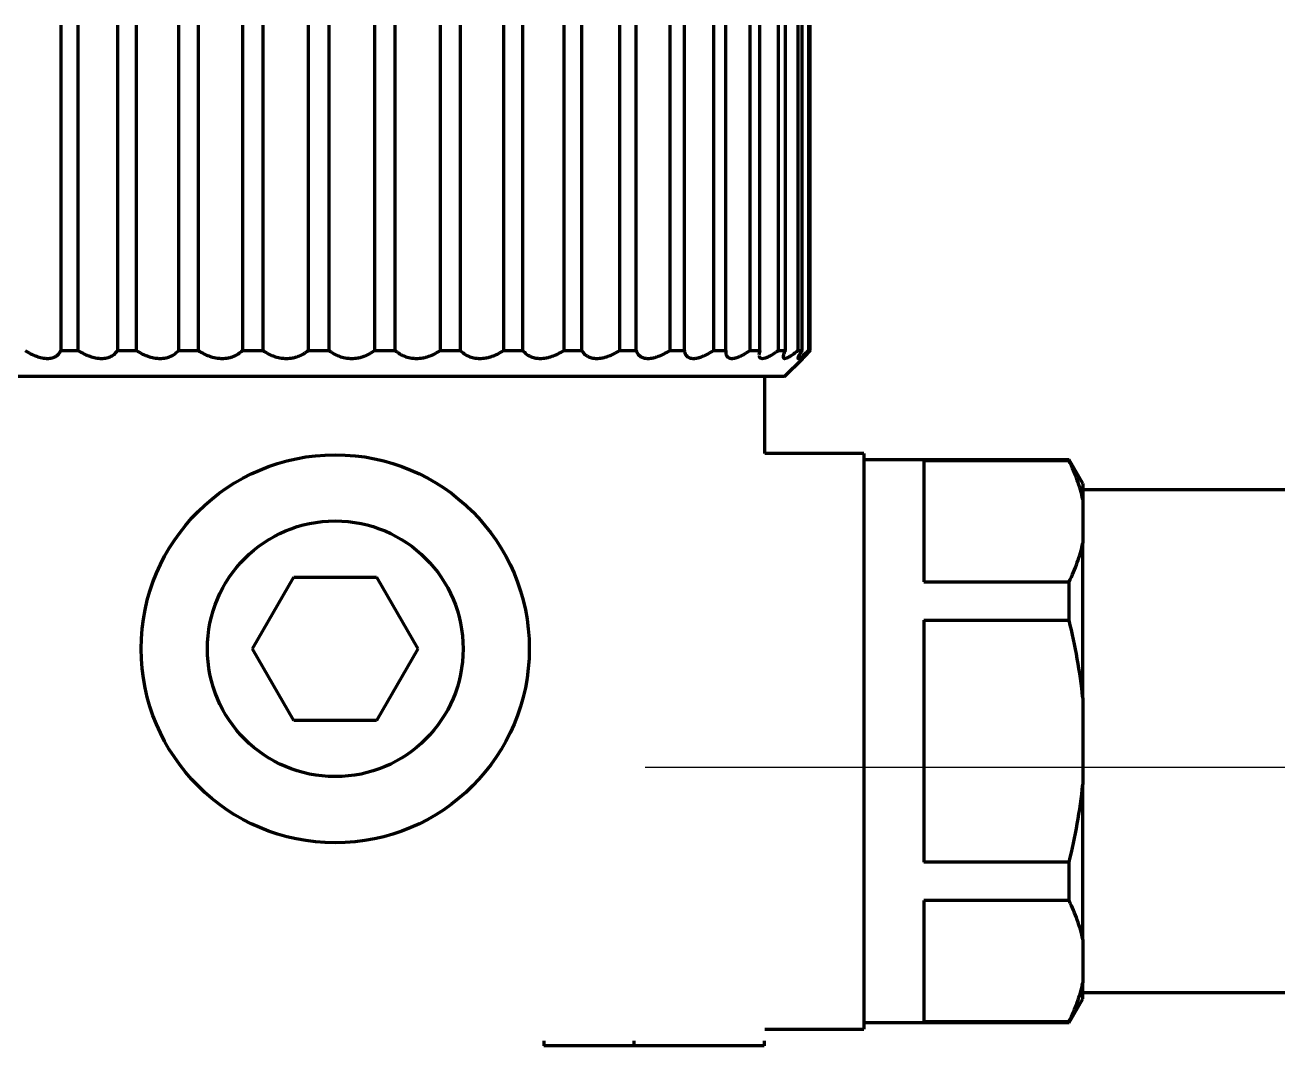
# Model space of a CAD drawing. Header units: inches. Extents: x -3077 to 7201, y 316 to 5463.
# Drawn here: x 3025.94 to 3074.05, y 1994.06 to 2033.26 of the extents above; entities that cross this region are included whole.
import ezdxf

# ---------------------------------------------------------------- set-up
doc = ezdxf.new("R2010")
doc.units = ezdxf.units.IN

# ---------------------------------------------------------------- blocks, each defined once
blk = doc.blocks.new('A$C773D0E90')
at = {"color": 4}
blk.add_line((-50, 0), (50, 0), dxfattribs=at)

msp = doc.modelspace()

# ---------------------------------------------------------------- linework, layer by layer
at = {"linetype": 'Continuous', "lineweight": 70}
for p, q in [((3027.316, 2033.256), (3027.316, 2020.756)), ((3027.983, 2020.756), (3027.983, 2033.256)), ((3029.492, 2033.256), (3029.492, 2020.756)), ((3030.215, 2020.756), (3030.215, 2033.256)), ((3031.831, 2033.256), (3031.831, 2020.756)), ((3032.596, 2020.756), (3032.596, 2033.256)), ((3034.288, 2033.256), (3034.288, 2020.756)), ((3035.08, 2020.756), (3035.08, 2033.256)), ((3036.813, 2033.256), (3036.813, 2020.756)), ((3037.617, 2020.756), (3037.617, 2033.256)), ((3039.359, 2033.256), (3039.359, 2020.756)), ((3040.159, 2020.756), (3040.159, 2033.256)), ((3041.876, 2033.256), (3041.876, 2020.756)), ((3042.656, 2020.756), (3042.656, 2033.256)), ((3044.314, 2033.256), (3044.314, 2020.756)), ((3045.06, 2020.756), (3045.06, 2033.256)), ((3046.627, 2033.256), (3046.627, 2020.756)), ((3047.323, 2020.756), (3047.323, 2033.256)), ((3048.768, 2033.256), (3048.768, 2020.756)), ((3049.402, 2020.756), (3049.402, 2033.256)), ((3050.698, 2033.256), (3050.698, 2020.756)), ((3051.256, 2020.756), (3051.256, 2033.256)), ((3052.377, 2033.256), (3052.377, 2020.756)), ((3052.85, 2020.756), (3052.85, 2033.256)), ((3053.773, 2033.256), (3053.773, 2020.756)), ((3054.151, 2020.756), (3054.151, 2033.256)), ((3054.86, 2033.256), (3054.86, 2020.756)), ((3055.135, 2020.756), (3055.135, 2033.256)), ((3055.615, 2033.256), (3055.615, 2020.756)), ((3055.783, 2020.756), (3055.783, 2033.256)), ((3056.025, 2033.256), (3056.025, 2020.756)), ((3056.081, 2020.756), (3056.081, 2033.256)), ((3027.316, 2020.756), (3027.983, 2020.756)), ((3029.492, 2020.756), (3030.215, 2020.756)), ((3031.831, 2020.756), (3032.596, 2020.756)), ((3034.288, 2020.756), (3035.08, 2020.756)), ((3036.813, 2020.756), (3037.617, 2020.756)), ((3039.359, 2020.756), (3040.159, 2020.756)), ((3041.876, 2020.756), (3042.656, 2020.756)), ((3044.314, 2020.756), (3045.06, 2020.756)), ((3046.627, 2020.756), (3047.323, 2020.756)), ((3048.768, 2020.756), (3049.402, 2020.756)), ((3050.698, 2020.756), (3051.256, 2020.756)), ((3052.377, 2020.756), (3052.85, 2020.756)), ((3053.773, 2020.756), (3054.151, 2020.756)), ((3054.151, 2020.756), (3054.121, 2020.597)), ((3054.86, 2020.756), (3055.135, 2020.756)), ((3055.102, 2019.756), (3055.802, 2020.456)), ((3055.615, 2020.756), (3055.783, 2020.756)), ((3056.025, 2020.756), (3056.081, 2020.756)), ((3055.102, 2019.756), (3020.602, 2019.756)), ((3054.352, 2016.806), (3054.352, 2019.756)), ((3058.152, 2016.806), (3054.352, 2016.806)), ((3058.152, 2016.806), (3058.152, 1994.706)), ((3066.027, 2016.556), (3058.152, 2016.556)), ((3060.452, 2016.522), (3060.452, 2011.877)), ((3066.027, 2016.522), (3060.452, 2016.522)), ((3066.027, 2016.522), (3066.027, 2016.556)), ((3066.552, 2015.647), (3066.027, 2016.556)), ((3066.552, 2015.647), (3066.552, 2015.032)), ((3076.952, 2015.406), (3066.552, 2015.406)), ((3066.552, 2015.032), (3066.552, 2013.367)), ((3066.552, 2007.421), (3066.552, 2013.367)), ((3034.677, 2009.306), (3036.264, 2012.056)), ((3036.264, 2012.056), (3039.44, 2012.056)), ((3039.44, 2012.056), (3041.028, 2009.306)), ((3060.452, 2011.877), (3066.027, 2011.877)), ((3066.027, 2010.401), (3066.027, 2011.877)), ((3060.452, 2010.401), (3060.452, 2001.111)), ((3060.452, 2010.401), (3066.027, 2010.401)), ((3036.264, 2006.556), (3034.677, 2009.306)), ((3041.028, 2009.306), (3039.44, 2006.556)), ((3066.552, 2007.421), (3066.552, 2004.091)), ((3039.44, 2006.556), (3036.264, 2006.556)), ((3066.552, 1998.145), (3066.552, 2004.091)), ((3066.027, 2001.111), (3060.452, 2001.111)), ((3066.027, 1999.635), (3066.027, 2001.111)), ((3060.452, 1999.635), (3060.452, 1994.989)), ((3066.027, 1999.635), (3060.452, 1999.635)), ((3066.552, 1998.145), (3066.552, 1996.479)), ((3066.552, 1995.865), (3066.552, 1996.479)), ((3066.552, 1996.106), (3076.952, 1996.106)), ((3066.027, 1994.956), (3066.552, 1995.865)), ((3058.152, 1994.956), (3066.027, 1994.956)), ((3060.452, 1994.989), (3066.027, 1994.989)), ((3066.027, 1994.989), (3066.027, 1994.956)), ((3054.352, 1994.706), (3058.152, 1994.706)), ((3045.858, 1994.256), (3045.858, 1994.056)), ((3049.322, 1994.056), (3045.858, 1994.056)), ((3049.322, 1994.256), (3049.322, 1994.056)), ((3054.322, 1994.056), (3049.322, 1994.056)), ((3054.322, 1994.256), (3054.322, 1994.056))]:
    msp.add_line(p, q, dxfattribs=at)
for radius in [7.45, 4.91]:
    msp.add_circle((3037.852, 2009.306), radius, dxfattribs=at)
for points, knots in [([(3025.942, 2020.756), (3026.013, 2020.712), (3026.084, 2020.672), (3026.193, 2020.617), (3026.229, 2020.6), (3026.285, 2020.576), (3026.303, 2020.569), (3026.34, 2020.554), (3026.359, 2020.547), (3026.451, 2020.513), (3026.523, 2020.492), (3026.629, 2020.471), (3026.664, 2020.465), (3026.716, 2020.46), (3026.734, 2020.458), (3026.767, 2020.456), (3026.784, 2020.456), (3026.865, 2020.456), (3026.925, 2020.463), (3026.994, 2020.481), (3027.008, 2020.485), (3027.034, 2020.494), (3027.072, 2020.508), (3027.107, 2020.526), (3027.15, 2020.553), (3027.17, 2020.568), (3027.207, 2020.6), (3027.224, 2020.617), (3027.271, 2020.672), (3027.296, 2020.712), (3027.316, 2020.756)], [0, 0, 0, 0, 0.125, 0.125, 0.1875, 0.1875, 0.21875, 0.21875, 0.25, 0.25, 0.375, 0.375, 0.4375, 0.4375, 0.46875, 0.46875, 0.5, 0.5, 0.625, 0.625, 0.65625, 0.65625, 0.6875, 0.75, 0.75, 0.8125, 0.8125, 0.875, 0.875, 1, 1, 1, 1]), ([(3027.983, 2020.756), (3028.053, 2020.712), (3028.125, 2020.672), (3028.235, 2020.617), (3028.273, 2020.6), (3028.329, 2020.576), (3028.348, 2020.569), (3028.387, 2020.554), (3028.406, 2020.547), (3028.502, 2020.513), (3028.578, 2020.492), (3028.691, 2020.471), (3028.729, 2020.465), (3028.785, 2020.46), (3028.803, 2020.458), (3028.84, 2020.456), (3028.858, 2020.456), (3028.947, 2020.456), (3029.014, 2020.463), (3029.094, 2020.481), (3029.109, 2020.485), (3029.139, 2020.494), (3029.184, 2020.508), (3029.225, 2020.526), (3029.276, 2020.553), (3029.301, 2020.568), (3029.347, 2020.6), (3029.369, 2020.617), (3029.429, 2020.672), (3029.463, 2020.712), (3029.492, 2020.756)], [0, 0, 0, 0, 0.125, 0.125, 0.1875, 0.1875, 0.21875, 0.21875, 0.25, 0.25, 0.375, 0.375, 0.4375, 0.4375, 0.46875, 0.46875, 0.5, 0.5, 0.625, 0.625, 0.65625, 0.65625, 0.6875, 0.75, 0.75, 0.8125, 0.8125, 0.875, 0.875, 1, 1, 1, 1]), ([(3030.215, 2020.756), (3030.284, 2020.712), (3030.355, 2020.672), (3030.465, 2020.617), (3030.502, 2020.6), (3030.559, 2020.576), (3030.579, 2020.569), (3030.618, 2020.554), (3030.637, 2020.547), (3030.734, 2020.513), (3030.813, 2020.492), (3030.931, 2020.471), (3030.97, 2020.465), (3031.03, 2020.46), (3031.049, 2020.458), (3031.088, 2020.456), (3031.108, 2020.456), (3031.203, 2020.456), (3031.276, 2020.463), (3031.363, 2020.481), (3031.381, 2020.485), (3031.414, 2020.494), (3031.464, 2020.508), (3031.51, 2020.526), (3031.57, 2020.553), (3031.598, 2020.568), (3031.653, 2020.6), (3031.678, 2020.617), (3031.751, 2020.672), (3031.794, 2020.712), (3031.831, 2020.756)], [0, 0, 0, 0, 0.125, 0.125, 0.1875, 0.1875, 0.21875, 0.21875, 0.25, 0.25, 0.375, 0.375, 0.4375, 0.4375, 0.46875, 0.46875, 0.5, 0.5, 0.625, 0.625, 0.65625, 0.65625, 0.6875, 0.75, 0.75, 0.8125, 0.8125, 0.875, 0.875, 1, 1, 1, 1]), ([(3032.596, 2020.756), (3032.662, 2020.712), (3032.731, 2020.672), (3032.838, 2020.617), (3032.875, 2020.6), (3032.931, 2020.576), (3032.951, 2020.569), (3032.989, 2020.554), (3033.008, 2020.547), (3033.106, 2020.513), (3033.185, 2020.492), (3033.305, 2020.471), (3033.346, 2020.465), (3033.407, 2020.46), (3033.428, 2020.458), (3033.468, 2020.456), (3033.488, 2020.456), (3033.588, 2020.456), (3033.666, 2020.463), (3033.76, 2020.481), (3033.778, 2020.485), (3033.815, 2020.494), (3033.869, 2020.508), (3033.92, 2020.526), (3033.985, 2020.553), (3034.017, 2020.568), (3034.079, 2020.6), (3034.108, 2020.617), (3034.191, 2020.672), (3034.242, 2020.712), (3034.288, 2020.756)], [0, 0, 0, 0, 0.125, 0.125, 0.1875, 0.1875, 0.21875, 0.21875, 0.25, 0.25, 0.375, 0.375, 0.4375, 0.4375, 0.46875, 0.46875, 0.5, 0.5, 0.625, 0.625, 0.65625, 0.65625, 0.6875, 0.75, 0.75, 0.8125, 0.8125, 0.875, 0.875, 1, 1, 1, 1]), ([(3035.08, 2020.756), (3035.141, 2020.712), (3035.206, 2020.672), (3035.309, 2020.617), (3035.345, 2020.6), (3035.399, 2020.576), (3035.418, 2020.569), (3035.455, 2020.554), (3035.474, 2020.547), (3035.57, 2020.513), (3035.648, 2020.492), (3035.768, 2020.471), (3035.809, 2020.465), (3035.871, 2020.46), (3035.892, 2020.458), (3035.933, 2020.456), (3035.954, 2020.456), (3036.056, 2020.456), (3036.137, 2020.463), (3036.235, 2020.481), (3036.255, 2020.485), (3036.294, 2020.494), (3036.351, 2020.508), (3036.405, 2020.526), (3036.476, 2020.553), (3036.511, 2020.568), (3036.578, 2020.6), (3036.61, 2020.617), (3036.703, 2020.672), (3036.761, 2020.712), (3036.813, 2020.756)], [0, 0, 0, 0, 0.125, 0.125, 0.1875, 0.1875, 0.21875, 0.21875, 0.25, 0.25, 0.375, 0.375, 0.4375, 0.4375, 0.46875, 0.46875, 0.5, 0.5, 0.625, 0.625, 0.65625, 0.65625, 0.6875, 0.75, 0.75, 0.8125, 0.8125, 0.875, 0.875, 1, 1, 1, 1]), ([(3037.617, 2020.756), (3037.673, 2020.712), (3037.733, 2020.672), (3037.83, 2020.617), (3037.863, 2020.6), (3037.915, 2020.576), (3037.932, 2020.569), (3037.968, 2020.554), (3037.986, 2020.547), (3038.078, 2020.513), (3038.154, 2020.492), (3038.272, 2020.471), (3038.312, 2020.465), (3038.374, 2020.46), (3038.395, 2020.458), (3038.436, 2020.456), (3038.457, 2020.456), (3038.559, 2020.456), (3038.641, 2020.463), (3038.743, 2020.481), (3038.763, 2020.485), (3038.803, 2020.494), (3038.862, 2020.508), (3038.919, 2020.526), (3038.994, 2020.553), (3039.031, 2020.568), (3039.103, 2020.6), (3039.137, 2020.617), (3039.238, 2020.672), (3039.3, 2020.712), (3039.359, 2020.756)], [0, 0, 0, 0, 0.125, 0.125, 0.1875, 0.1875, 0.21875, 0.21875, 0.25, 0.25, 0.375, 0.375, 0.4375, 0.4375, 0.46875, 0.46875, 0.5, 0.5, 0.625, 0.625, 0.65625, 0.65625, 0.6875, 0.75, 0.75, 0.8125, 0.8125, 0.875, 0.875, 1, 1, 1, 1]), ([(3040.159, 2020.756), (3040.209, 2020.712), (3040.263, 2020.672), (3040.351, 2020.617), (3040.381, 2020.6), (3040.429, 2020.576), (3040.445, 2020.569), (3040.479, 2020.554), (3040.496, 2020.547), (3040.581, 2020.513), (3040.654, 2020.492), (3040.768, 2020.471), (3040.807, 2020.465), (3040.867, 2020.46), (3040.887, 2020.458), (3040.927, 2020.456), (3040.948, 2020.456), (3041.049, 2020.456), (3041.13, 2020.463), (3041.232, 2020.481), (3041.253, 2020.485), (3041.293, 2020.494), (3041.354, 2020.508), (3041.413, 2020.526), (3041.49, 2020.553), (3041.528, 2020.568), (3041.603, 2020.6), (3041.639, 2020.617), (3041.745, 2020.672), (3041.812, 2020.712), (3041.876, 2020.756)], [0, 0, 0, 0, 0.125, 0.125, 0.1875, 0.1875, 0.21875, 0.21875, 0.25, 0.25, 0.375, 0.375, 0.4375, 0.4375, 0.46875, 0.46875, 0.5, 0.5, 0.625, 0.625, 0.65625, 0.65625, 0.6875, 0.75, 0.75, 0.8125, 0.8125, 0.875, 0.875, 1, 1, 1, 1]), ([(3042.656, 2020.756), (3042.698, 2020.712), (3042.745, 2020.672), (3042.823, 2020.617), (3042.85, 2020.6), (3042.893, 2020.576), (3042.908, 2020.569), (3042.938, 2020.554), (3042.954, 2020.547), (3043.032, 2020.513), (3043.099, 2020.492), (3043.206, 2020.471), (3043.243, 2020.465), (3043.301, 2020.46), (3043.32, 2020.458), (3043.359, 2020.456), (3043.378, 2020.456), (3043.476, 2020.456), (3043.555, 2020.463), (3043.657, 2020.481), (3043.677, 2020.485), (3043.717, 2020.494), (3043.777, 2020.508), (3043.836, 2020.526), (3043.914, 2020.553), (3043.953, 2020.568), (3044.03, 2020.6), (3044.067, 2020.617), (3044.177, 2020.672), (3044.247, 2020.712), (3044.314, 2020.756)], [0, 0, 0, 0, 0.125, 0.125, 0.1875, 0.1875, 0.21875, 0.21875, 0.25, 0.25, 0.375, 0.375, 0.4375, 0.4375, 0.46875, 0.46875, 0.5, 0.5, 0.625, 0.625, 0.65625, 0.65625, 0.6875, 0.75, 0.75, 0.8125, 0.8125, 0.875, 0.875, 1, 1, 1, 1]), ([(3045.06, 2020.756), (3045.094, 2020.712), (3045.132, 2020.672), (3045.198, 2020.617), (3045.222, 2020.6), (3045.259, 2020.576), (3045.272, 2020.569), (3045.299, 2020.554), (3045.312, 2020.547), (3045.382, 2020.513), (3045.442, 2020.492), (3045.541, 2020.471), (3045.575, 2020.465), (3045.628, 2020.46), (3045.647, 2020.458), (3045.683, 2020.456), (3045.701, 2020.456), (3045.794, 2020.456), (3045.87, 2020.463), (3045.968, 2020.481), (3045.987, 2020.485), (3046.027, 2020.494), (3046.085, 2020.508), (3046.144, 2020.526), (3046.221, 2020.553), (3046.26, 2020.568), (3046.336, 2020.6), (3046.374, 2020.617), (3046.485, 2020.672), (3046.557, 2020.712), (3046.627, 2020.756)], [0, 0, 0, 0, 0.125, 0.125, 0.1875, 0.1875, 0.21875, 0.21875, 0.25, 0.25, 0.375, 0.375, 0.4375, 0.4375, 0.46875, 0.46875, 0.5, 0.5, 0.625, 0.625, 0.65625, 0.65625, 0.6875, 0.75, 0.75, 0.8125, 0.8125, 0.875, 0.875, 1, 1, 1, 1]), ([(3047.323, 2020.756), (3047.348, 2020.712), (3047.378, 2020.672), (3047.431, 2020.617), (3047.45, 2020.6), (3047.481, 2020.576), (3047.492, 2020.569), (3047.514, 2020.554), (3047.526, 2020.547), (3047.585, 2020.513), (3047.638, 2020.492), (3047.726, 2020.471), (3047.756, 2020.465), (3047.805, 2020.46), (3047.821, 2020.458), (3047.855, 2020.456), (3047.871, 2020.456), (3047.957, 2020.456), (3048.028, 2020.463), (3048.121, 2020.481), (3048.14, 2020.485), (3048.177, 2020.494), (3048.233, 2020.508), (3048.29, 2020.526), (3048.365, 2020.553), (3048.403, 2020.568), (3048.478, 2020.6), (3048.515, 2020.617), (3048.626, 2020.672), (3048.698, 2020.712), (3048.768, 2020.756)], [0, 0, 0, 0, 0.125, 0.125, 0.1875, 0.1875, 0.21875, 0.21875, 0.25, 0.25, 0.375, 0.375, 0.4375, 0.4375, 0.46875, 0.46875, 0.5, 0.5, 0.625, 0.625, 0.65625, 0.65625, 0.6875, 0.75, 0.75, 0.8125, 0.8125, 0.875, 0.875, 1, 1, 1, 1]), ([(3049.402, 2020.756), (3049.417, 2020.712), (3049.438, 2020.672), (3049.477, 2020.617), (3049.491, 2020.6), (3049.516, 2020.576), (3049.524, 2020.569), (3049.542, 2020.554), (3049.551, 2020.547), (3049.599, 2020.513), (3049.643, 2020.492), (3049.718, 2020.471), (3049.745, 2020.465), (3049.788, 2020.46), (3049.802, 2020.458), (3049.832, 2020.456), (3049.847, 2020.456), (3049.923, 2020.456), (3049.988, 2020.463), (3050.074, 2020.481), (3050.092, 2020.485), (3050.127, 2020.494), (3050.179, 2020.508), (3050.233, 2020.526), (3050.304, 2020.553), (3050.34, 2020.568), (3050.413, 2020.6), (3050.449, 2020.617), (3050.556, 2020.672), (3050.627, 2020.712), (3050.698, 2020.756)], [0, 0, 0, 0, 0.125, 0.125, 0.1875, 0.1875, 0.21875, 0.21875, 0.25, 0.25, 0.375, 0.375, 0.4375, 0.4375, 0.46875, 0.46875, 0.5, 0.5, 0.625, 0.625, 0.65625, 0.65625, 0.6875, 0.75, 0.75, 0.8125, 0.8125, 0.875, 0.875, 1, 1, 1, 1]), ([(3051.256, 2020.756), (3051.262, 2020.712), (3051.272, 2020.672), (3051.297, 2020.617), (3051.306, 2020.6), (3051.323, 2020.576), (3051.329, 2020.569), (3051.342, 2020.554), (3051.349, 2020.547), (3051.384, 2020.513), (3051.419, 2020.492), (3051.48, 2020.471), (3051.502, 2020.465), (3051.538, 2020.46), (3051.55, 2020.458), (3051.576, 2020.456), (3051.589, 2020.456), (3051.655, 2020.456), (3051.712, 2020.463), (3051.79, 2020.481), (3051.805, 2020.485), (3051.837, 2020.494), (3051.885, 2020.508), (3051.935, 2020.526), (3052.001, 2020.553), (3052.035, 2020.568), (3052.103, 2020.6), (3052.137, 2020.617), (3052.24, 2020.672), (3052.308, 2020.712), (3052.377, 2020.756)], [0, 0, 0, 0, 0.125, 0.125, 0.1875, 0.1875, 0.21875, 0.21875, 0.25, 0.25, 0.375, 0.375, 0.4375, 0.4375, 0.46875, 0.46875, 0.5, 0.5, 0.625, 0.625, 0.65625, 0.65625, 0.6875, 0.75, 0.75, 0.8125, 0.8125, 0.875, 0.875, 1, 1, 1, 1]), ([(3052.85, 2020.756), (3052.845, 2020.712), (3052.846, 2020.672), (3052.855, 2020.617), (3052.859, 2020.6), (3052.868, 2020.576), (3052.872, 2020.569), (3052.879, 2020.554), (3052.883, 2020.547), (3052.906, 2020.513), (3052.93, 2020.492), (3052.977, 2020.471), (3052.994, 2020.465), (3053.022, 2020.46), (3053.032, 2020.458), (3053.052, 2020.456), (3053.063, 2020.456), (3053.117, 2020.456), (3053.166, 2020.463), (3053.234, 2020.481), (3053.248, 2020.485), (3053.276, 2020.494), (3053.318, 2020.508), (3053.362, 2020.526), (3053.423, 2020.553), (3053.453, 2020.568), (3053.516, 2020.6), (3053.548, 2020.617), (3053.643, 2020.672), (3053.708, 2020.712), (3053.773, 2020.756)], [0, 0, 0, 0, 0.125, 0.125, 0.1875, 0.1875, 0.21875, 0.21875, 0.25, 0.25, 0.375, 0.375, 0.4375, 0.4375, 0.46875, 0.46875, 0.5, 0.5, 0.625, 0.625, 0.65625, 0.65625, 0.6875, 0.75, 0.75, 0.8125, 0.8125, 0.875, 0.875, 1, 1, 1, 1]), ([(3054.123, 2020.56), (3054.124, 2020.553), (3054.126, 2020.546), (3054.135, 2020.513), (3054.148, 2020.492), (3054.179, 2020.471), (3054.191, 2020.465), (3054.211, 2020.46), (3054.218, 2020.458), (3054.233, 2020.456), (3054.241, 2020.456), (3054.283, 2020.456), (3054.322, 2020.463), (3054.379, 2020.481), (3054.39, 2020.485), (3054.414, 2020.494), (3054.45, 2020.508), (3054.488, 2020.526), (3054.541, 2020.553), (3054.568, 2020.568), (3054.624, 2020.6), (3054.653, 2020.617), (3054.739, 2020.672), (3054.799, 2020.712), (3054.86, 2020.756)], [0, 0, 0, 0, 0.037999, 0.037999, 0.198333, 0.198333, 0.278499, 0.278499, 0.318583, 0.318583, 0.358666, 0.358666, 0.519, 0.519, 0.559083, 0.559083, 0.599166, 0.679333, 0.679333, 0.7595, 0.7595, 0.839667, 0.839667, 1, 1, 1, 1]), ([(3055.135, 2020.756), (3055.111, 2020.712), (3055.092, 2020.672), (3055.07, 2020.617), (3055.064, 2020.6), (3055.058, 2020.576), (3055.056, 2020.569), (3055.052, 2020.554), (3055.051, 2020.547), (3055.047, 2020.513), (3055.049, 2020.492), (3055.063, 2020.471), (3055.069, 2020.465), (3055.081, 2020.46), (3055.086, 2020.458), (3055.096, 2020.456), (3055.101, 2020.456), (3055.129, 2020.456), (3055.158, 2020.463), (3055.202, 2020.481), (3055.211, 2020.485), (3055.23, 2020.494), (3055.259, 2020.508), (3055.29, 2020.526), (3055.335, 2020.553), (3055.358, 2020.568), (3055.406, 2020.6), (3055.431, 2020.617), (3055.507, 2020.672), (3055.56, 2020.712), (3055.615, 2020.756)], [0, 0, 0, 0, 0.125, 0.125, 0.1875, 0.1875, 0.21875, 0.21875, 0.25, 0.25, 0.375, 0.375, 0.4375, 0.4375, 0.46875, 0.46875, 0.5, 0.5, 0.625, 0.625, 0.65625, 0.65625, 0.6875, 0.75, 0.75, 0.8125, 0.8125, 0.875, 0.875, 1, 1, 1, 1]), ([(3055.783, 2020.756), (3055.75, 2020.712), (3055.721, 2020.672), (3055.685, 2020.617), (3055.674, 2020.6), (3055.659, 2020.576), (3055.654, 2020.569), (3055.646, 2020.554), (3055.642, 2020.547), (3055.624, 2020.513), (3055.615, 2020.492), (3055.613, 2020.476), (3055.613, 2020.474), (3055.613, 2020.472)], [0, 0, 0, 0, 0.31692, 0.31692, 0.475379, 0.475379, 0.554609, 0.554609, 0.633839, 0.633839, 0.950759, 0.950759, 1, 1, 1, 1]), ([(3055.616, 2020.46), (3055.617, 2020.459), (3055.618, 2020.458), (3055.622, 2020.456), (3055.624, 2020.456), (3055.639, 2020.456), (3055.657, 2020.463), (3055.687, 2020.481), (3055.694, 2020.485), (3055.707, 2020.494), (3055.729, 2020.508), (3055.753, 2020.526), (3055.788, 2020.553), (3055.806, 2020.568), (3055.846, 2020.6), (3055.866, 2020.617), (3055.931, 2020.672), (3055.977, 2020.712), (3056.025, 2020.756)], [0, 0, 0, 0, 0.044756, 0.044756, 0.100947, 0.100947, 0.32571, 0.32571, 0.381901, 0.381901, 0.438092, 0.550473, 0.550473, 0.662855, 0.662855, 0.775237, 0.775237, 1, 1, 1, 1]), ([(3056.081, 2020.756), (3056.04, 2020.712), (3056.003, 2020.672), (3055.952, 2020.617), (3055.936, 2020.6), (3055.914, 2020.576), (3055.907, 2020.569), (3055.893, 2020.554), (3055.886, 2020.547), (3055.855, 2020.513), (3055.836, 2020.492), (3055.816, 2020.471), (3055.811, 2020.465), (3055.806, 2020.46), (3055.804, 2020.458), (3055.803, 2020.456), (3055.802, 2020.456), (3055.802, 2020.456), (3055.802, 2020.456)], [0, 0, 0, 0, 0.249789, 0.249789, 0.374684, 0.374684, 0.437131, 0.437131, 0.499578, 0.499578, 0.749368, 0.749368, 0.874262, 0.874262, 0.93671, 0.93671, 0.999157, 1, 1, 1, 1]), ([(3066.552, 2015.032), (3066.503, 2015.284), (3066.433, 2015.534), (3066.256, 2016.03), (3066.149, 2016.277), (3066.027, 2016.522)], [0, 0, 0, 0, 0.5, 0.5, 1, 1, 1, 1]), ([(3066.027, 2011.877), (3066.149, 2012.122), (3066.256, 2012.369), (3066.433, 2012.865), (3066.503, 2013.115), (3066.552, 2013.367)], [0, 0, 0, 0, 0.5, 0.5, 1, 1, 1, 1]), ([(3066.552, 2007.421), (3066.503, 2007.925), (3066.433, 2008.424), (3066.256, 2009.417), (3066.149, 2009.91), (3066.027, 2010.401)], [0, 0, 0, 0, 0.5, 0.5, 1, 1, 1, 1]), ([(3066.027, 2001.111), (3066.149, 2001.601), (3066.256, 2002.094), (3066.433, 2003.087), (3066.503, 2003.587), (3066.552, 2004.091)], [0, 0, 0, 0, 0.5, 0.5, 1, 1, 1, 1]), ([(3066.552, 1998.145), (3066.503, 1998.396), (3066.433, 1998.646), (3066.256, 1999.143), (3066.149, 1999.389), (3066.027, 1999.635)], [0, 0, 0, 0, 0.5, 0.5, 1, 1, 1, 1]), ([(3066.027, 1994.989), (3066.149, 1995.235), (3066.256, 1995.481), (3066.433, 1995.978), (3066.503, 1996.228), (3066.552, 1996.479)], [0, 0, 0, 0, 0.5, 0.5, 1, 1, 1, 1])]:
    msp.add_open_spline(points, degree=3, knots=knots, dxfattribs=at)

# ---------------------------------------------------------------- block references
msp.add_blockref('A$C773D0E90', (3099.752, 2004.756))

doc.saveas('drawing.dxf')
